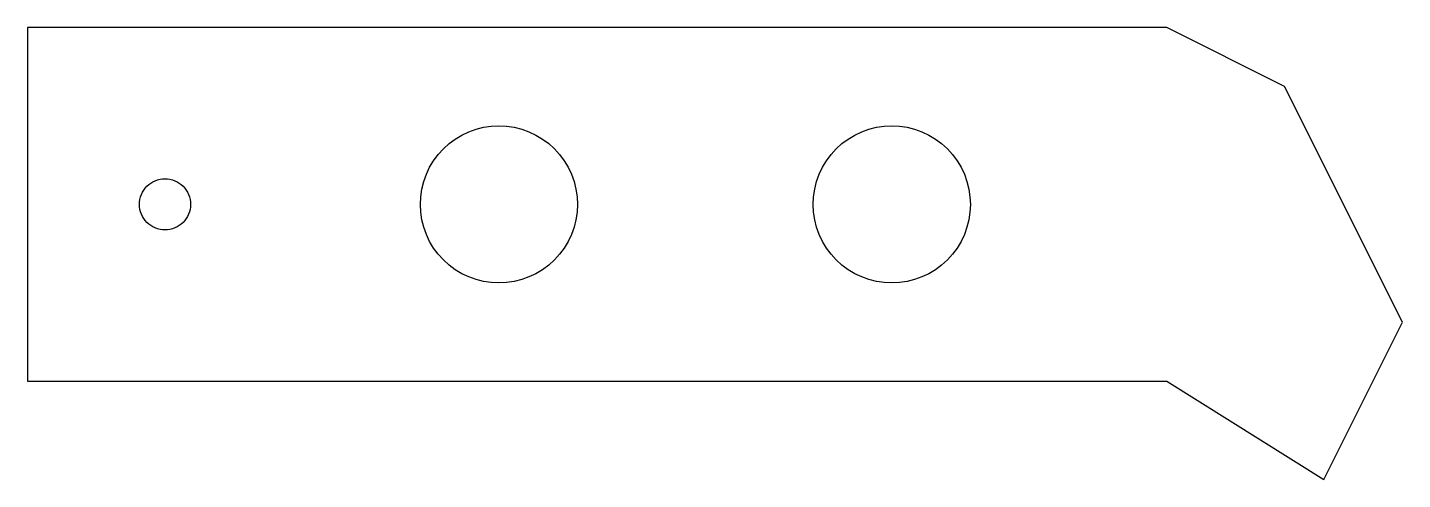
# Model space of a CAD drawing. Header units: millimetres. Extents: x 0 to 70, y -14 to 9.
import ezdxf

# ---------------------------------------------------------------- set-up
doc = ezdxf.new("R2010")
doc.units = ezdxf.units.MM

msp = doc.modelspace()

# ---------------------------------------------------------------- linework, layer by layer
at = {"layer": '10_arm_fore_t6.0'}
for points in [[(64, 6), (58, 9), (0, 9), (0, -9), (58, -9), (66, -14), (70, -6), (64, 6)], [(27.9231, 0.7804), (27.9807, 0.3921), (28, 0), (27.9807, -0.3921), (27.9231, -0.7804), (27.8278, -1.1611), (27.6955, -1.5307), (27.5277, -1.8856), (27.3259, -2.2223), (27.092, -2.5376), (26.8284, -2.8284), (26.5376, -3.092), (26.2223, -3.3259), (25.8856, -3.5277), (25.5307, -3.6955), (25.1611, -3.8278), (24.7804, -3.9231), (24.3921, -3.9807), (24, -4), (23.6079, -3.9807), (23.2196, -3.9231), (22.8389, -3.8278), (22.4693, -3.6955), (22.1144, -3.5277), (21.7777, -3.3259), (21.4624, -3.092), (21.1716, -2.8284), (20.908, -2.5376), (20.6741, -2.2223), (20.4723, -1.8856), (20.3045, -1.5307), (20.1722, -1.1611), (20.0769, -0.7804), (20.0193, -0.3921), (20, 0), (20.0193, 0.3921), (20.0769, 0.7804), (20.1722, 1.1611), (20.3045, 1.5307), (20.4723, 1.8856), (20.6741, 2.2223), (20.908, 2.5376), (21.1716, 2.8284), (21.4624, 3.092), (21.7777, 3.3259), (22.1144, 3.5277), (22.4693, 3.6955), (22.8389, 3.8278), (23.2196, 3.9231), (23.6079, 3.9807), (24, 4), (24.3921, 3.9807), (24.7804, 3.9231), (25.1611, 3.8278), (25.5307, 3.6955), (25.8856, 3.5277), (26.2223, 3.3259), (26.5376, 3.092), (26.8284, 2.8284), (27.092, 2.5376), (27.3259, 2.2223), (27.5277, 1.8856), (27.6955, 1.5307), (27.8278, 1.1611), (27.9231, 0.7804)], [(47.9807, 0.3921), (48, 0), (47.9807, -0.3921), (47.9231, -0.7804), (47.8278, -1.1611), (47.6955, -1.5307), (47.5277, -1.8856), (47.3259, -2.2223), (47.092, -2.5376), (46.8284, -2.8284), (46.5376, -3.092), (46.2223, -3.3259), (45.8856, -3.5277), (45.5307, -3.6955), (45.1611, -3.8278), (44.7804, -3.9231), (44.3921, -3.9807), (44, -4), (43.6079, -3.9807), (43.2196, -3.9231), (42.8389, -3.8278), (42.4693, -3.6955), (42.1144, -3.5277), (41.7777, -3.3259), (41.4624, -3.092), (41.1716, -2.8284), (40.908, -2.5376), (40.6741, -2.2223), (40.4723, -1.8856), (40.3045, -1.5307), (40.1722, -1.1611), (40.0769, -0.7804), (40.0193, -0.3921), (40, 0), (40.0193, 0.3921), (40.0769, 0.7804), (40.1722, 1.1611), (40.3045, 1.5307), (40.4723, 1.8856), (40.6741, 2.2223), (40.908, 2.5376), (41.1716, 2.8284), (41.4624, 3.092), (41.7777, 3.3259), (42.1144, 3.5277), (42.4693, 3.6955), (42.8389, 3.8278), (43.2196, 3.9231), (43.6079, 3.9807), (44, 4), (44.3921, 3.9807), (44.7804, 3.9231), (45.1611, 3.8278), (45.5307, 3.6955), (45.8856, 3.5277), (46.2223, 3.3259), (46.5376, 3.092), (46.8284, 2.8284), (47.092, 2.5376), (47.3259, 2.2223), (47.5277, 1.8856), (47.6955, 1.5307), (47.8278, 1.1611), (47.9231, 0.7804), (47.9807, 0.3921)], [(8.244, 0.3774), (8.275, 0.2536), (8.2937, 0.1274), (8.3, 0), (8.2937, -0.1274), (8.275, -0.2536), (8.244, -0.3774), (8.201, -0.4975), (8.1465, -0.6128), (8.0809, -0.7222), (8.0049, -0.8247), (7.9192, -0.9192), (7.8247, -1.0049), (7.7222, -1.0809), (7.6128, -1.1465), (7.4975, -1.201), (7.3774, -1.244), (7.2536, -1.275), (7.1274, -1.2937), (7, -1.3), (6.8726, -1.2937), (6.7464, -1.275), (6.6226, -1.244), (6.5025, -1.201), (6.3872, -1.1465), (6.2778, -1.0809), (6.1753, -1.0049), (6.0808, -0.9192), (5.9951, -0.8247), (5.9191, -0.7222), (5.8535, -0.6128), (5.799, -0.4975), (5.756, -0.3774), (5.725, -0.2536), (5.7063, -0.1274), (5.7, 0), (5.7063, 0.1274), (5.725, 0.2536), (5.756, 0.3774), (5.799, 0.4975), (5.8535, 0.6128), (5.9191, 0.7222), (5.9951, 0.8247), (6.0808, 0.9192), (6.1753, 1.0049), (6.2778, 1.0809), (6.3872, 1.1465), (6.5025, 1.201), (6.6226, 1.244), (6.7464, 1.275), (6.8726, 1.2937), (7, 1.3), (7.1274, 1.2937), (7.2536, 1.275), (7.3774, 1.244), (7.4975, 1.201), (7.6128, 1.1465), (7.7222, 1.0809), (7.8247, 1.0049), (7.9192, 0.9192), (8.0049, 0.8247), (8.0809, 0.7222), (8.1465, 0.6128), (8.201, 0.4975), (8.244, 0.3774)]]:
    msp.add_lwpolyline(points, close=True, dxfattribs=at)

doc.saveas('drawing.dxf')
